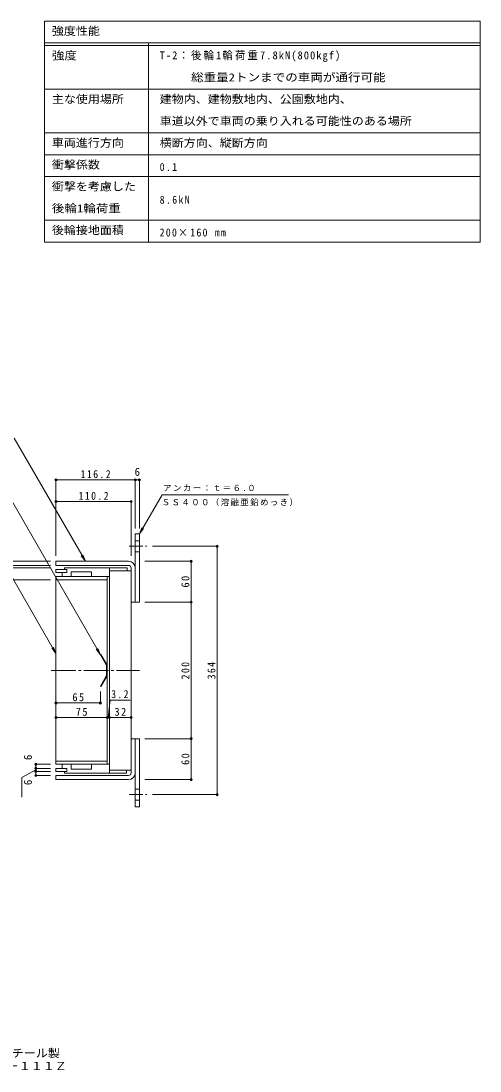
# Model space of a CAD drawing. Units: millimetres at full size, sheet at 1:4. Extents: x -860 to 1119, y -778 to 761.
# Drawn here: x 446 to 1119, y -778 to 761 of the extents above; entities that cross this region are included whole.
import ezdxf
from ezdxf.enums import TextEntityAlignment as Align

# ---------------------------------------------------------------- set-up
doc = ezdxf.new("R2010")
doc.units = ezdxf.units.MM
doc.header["$LTSCALE"] = 4
doc.header["$PDMODE"] = 32
doc.header["$PDSIZE"] = 3.2
doc.linetypes.add('CHAIN1', pattern=[8, 5, -1, 1, -1])
doc.linetypes.add('CHAIN2', pattern=[12, 9, -1, 1, -1])
for name, color, linetype, lineweight in [('0-0_通り芯', 7, 'CHAIN2', 9), ('0-2_仕上', 7, 'Continuous', 9), ('0-3_建具', 4, 'Continuous', 9), ('0-4_その他', 7, 'Continuous', 9), ('0-5_寸法', 7, 'Continuous', 9), ('F-F_F-Fﾚｲﾔ', 2, 'Continuous', 9)]:
    doc.layers.add(name, color=color, linetype=linetype, lineweight=lineweight)
doc.layers.add('F-4_F-4ﾚｲﾔ', color=2, linetype='Continuous')
doc.styles.add('ＭＳ ゴシック', font='')
doc.styles.get('ＭＳ ゴシック').set_extended_font_data('MS Gothic')

msp = doc.modelspace()

# ---------------------------------------------------------------- linework, layer by layer
at = {"layer": '0-0_通り芯'}
msp.add_line((490.405, -190.907), (619.791, -190.907), dxfattribs=at)
at = {"layer": '0-2_仕上'}
for p, q in [((497.484, -42.907), (497.484, -47.406)), ((513.484, -42.907), (497.484, -42.907)), ((509.984, -40.407), (509.984, -42.907)), ((575.684, -40.407), (509.984, -40.407)), ((513.484, -42.907), (513.484, -47.406)), ((575.684, -40.407), (575.684, -44.907)), ((513.484, -47.406), (497.484, -47.406)), ((497.484, -328.407), (497.484, -53.407)), ((575.684, -53.407), (497.484, -53.407)), ((572.484, -57.907), (497.484, -57.907)), ((506.484, -47.406), (506.484, -53.407)), ((519.684, -46.407), (519.684, -53.407)), ((549.684, -46.407), (519.684, -46.407)), ((549.684, -46.407), (549.684, -53.407)), ((572.484, -328.407), (572.484, -53.407)), ((572.484, -323.907), (497.484, -323.907)), ((575.684, -328.407), (497.484, -328.407)), ((497.484, -338.907), (497.484, -334.407)), ((513.484, -334.407), (497.484, -334.407)), ((506.484, -334.407), (506.484, -328.407)), ((513.484, -338.907), (513.484, -334.407)), ((519.684, -335.407), (519.684, -328.407)), ((549.684, -335.407), (519.684, -335.407)), ((549.684, -335.407), (549.684, -328.407)), ((575.684, -341.407), (575.684, -336.907)), ((513.484, -338.907), (497.484, -338.907)), ((509.984, -341.407), (509.984, -338.907)), ((575.684, -341.407), (509.984, -341.407))]:
    msp.add_line(p, q, dxfattribs=at)
at = {"layer": '0-2_仕上', "color": 2}
for p, q in [((575.684, -40.407), (575.684, -341.407)), ((607.685, -44.907), (575.684, -44.907)), ((607.685, -336.907), (607.685, -44.907)), ((607.685, -336.907), (575.684, -336.907))]:
    msp.add_line(p, q, dxfattribs=at)
at = {"layer": '0-2_仕上', "color": 3}
for p, q in [((562.484, -167.818), (563.35, -167.318)), ((571.484, -198.407), (562.484, -213.995)), ((572.484, -198.675), (563.35, -214.495)), ((562.484, -213.995), (563.35, -214.495))]:
    msp.add_line(p, q, dxfattribs=at)
at = {"layer": '0-2_仕上', "color": 2}
for points in [[(575.684, -40.407), (601.684, -40.407), (601.684, -44.907)], [(575.684, -341.407), (600.684, -341.407), (600.684, -336.907)]]:
    msp.add_lwpolyline(points, dxfattribs=at)
at = {"layer": '0-2_仕上', "color": 3}
for points in [[(571.484, -198.407), (571.484, -183.407), (562.484, -167.818)], [(572.484, -198.675), (572.484, -183.139), (563.35, -167.318)]]:
    msp.add_lwpolyline(points, dxfattribs=at)
at = {"layer": '0-3_建具'}
for p, q in [((613.684, -90.907), (613.684, 9.093)), ((613.684, 9.093), (619.684, 9.093)), ((619.684, -90.907), (619.684, 9.093)), ((613.684, -0.907), (619.684, -0.907)), ((613.684, -16.907), (619.684, -16.907)), ((497.485, -36.907), (497.485, -30.907)), ((497.485, -30.907), (603.684, -30.907)), ((603.684, -36.907), (497.485, -36.907)), ((607.685, -40.907), (607.685, -90.907)), ((607.685, -90.907), (613.684, -90.907)), ((613.684, -90.907), (619.684, -90.907)), ((613.684, -290.907), (613.684, -390.907)), ((619.684, -290.907), (619.684, -390.907)), ((497.485, -344.907), (497.485, -350.907)), ((603.684, -344.907), (497.485, -344.907)), ((497.485, -350.907), (603.684, -350.907)), ((613.684, -364.907), (619.684, -364.907)), ((613.684, -380.907), (619.684, -380.907)), ((613.684, -390.907), (619.684, -390.907))]:
    msp.add_line(p, q, dxfattribs=at)
at = {"layer": '0-3_建具', "linetype": 'CHAIN1'}
for p, q in [((604.757, -8.907), (630.696, -8.907)), ((604.757, -372.907), (630.696, -372.907))]:
    msp.add_line(p, q, dxfattribs=at)
at = {"layer": '0-3_建具'}
msp.add_lwpolyline([(607.685, -340.907), (607.685, -290.907), (613.684, -290.907), (619.684, -290.907)], dxfattribs=at)
for centre, radius, start, end in [((603.684, -40.907), 10, 0, 90), ((603.684, -40.907), 4, 0, 90), ((603.684, -340.907), 4, 270, 0), ((603.684, -340.907), 10, 270, 0)]:
    msp.add_arc(centre, radius, start, end, dxfattribs=at)
at = {"layer": '0-4_その他'}
for p, q in [((497.485, 89.613), (497.485, -22.907)), ((497.485, 88.413), (613.684, 88.413)), ((613.684, 89.613), (613.684, 17.093)), ((613.684, 88.413), (619.684, 88.413)), ((619.684, 89.613), (619.684, 17.093)), ((497.485, 56.627), (607.685, 56.627)), ((607.685, 57.827), (607.685, -22.907)), ((734.989, -8.907), (638.696, -8.907)), ((733.789, -8.907), (733.789, -372.907)), ((329.605, -30.907), (489.485, -30.907)), ((362.904, -36.907), (489.485, -36.907)), ((362.904, -40.407), (489.485, -40.407)), ((696.737, -30.907), (627.684, -30.907)), ((695.537, -30.907), (695.537, -90.907)), ((391.308, -57.907), (489.483, -57.907)), ((696.737, -90.907), (627.684, -90.907)), ((695.537, -90.907), (695.537, -290.907)), ((562.484, -239.717), (562.484, -221.995)), ((497.484, -238.517), (562.484, -238.517)), ((497.484, -259.892), (572.484, -259.892)), ((572.484, -259.892), (575.684, -259.892)), ((575.684, -259.892), (607.685, -259.892)), ((696.737, -290.907), (627.684, -290.907)), ((695.537, -290.907), (695.537, -350.907)), ((467.973, -336.657), (447.366, -347.94)), ((466.773, -328.407), (489.483, -328.407)), ((466.773, -334.407), (489.483, -334.407)), ((467.973, -334.407), (467.973, -328.407)), ((467.973, -338.907), (467.973, -334.407)), ((447.366, -347.94), (447.366, -376.831)), ((466.773, -338.907), (489.483, -338.907)), ((466.773, -344.907), (489.485, -344.907)), ((467.973, -344.907), (467.973, -338.907)), ((696.737, -350.907), (627.684, -350.907)), ((734.989, -372.907), (638.696, -372.907))]:
    msp.add_line(p, q, dxfattribs=at)
msp.add_lwpolyline([(574.084, -259.892), (576.884, -234.661), (606.435, -234.661)], dxfattribs=at)
for p in [(497.485, 88.413), (613.684, 88.413), (619.684, 88.413), (497.485, 56.627), (607.685, 56.627), (733.789, -8.907), (695.537, -30.907), (695.537, -90.907), (497.484, -238.517), (562.484, -238.517), (497.484, -259.892), (572.484, -259.892), (575.684, -259.892), (607.685, -259.892), (695.537, -290.907), (467.973, -328.407), (467.973, -334.407), (467.973, -338.907), (467.973, -344.907), (695.537, -350.907), (733.789, -372.907)]:
    msp.add_point(p, dxfattribs=at)
at = {"layer": '0-5_寸法'}
for p, q in [((436.318, 149.652), (540.564, -30.907)), ((413.073, 90.968), (562.483, -167.818)), ((652.913, 66.647), (619.684, 9.093)), ((652.913, 66.647), (838.465, 66.647)), ((381.577, 34.848), (497.483, -165.907)), ((619.684, 9.093), (623.511, 18.332)), ((619.684, 9.093), (625.772, 17.027)), ((540.564, -30.907), (534.476, -22.973)), ((540.564, -30.907), (536.737, -21.668)), ((497.483, -165.907), (491.396, -157.974)), ((497.483, -165.907), (493.656, -156.668)), ((562.483, -167.818), (556.396, -159.885)), ((562.483, -167.818), (558.657, -158.58))]:
    msp.add_line(p, q, dxfattribs=at)
at = {"layer": 'F-F_F-Fﾚｲﾔ', "color": 7}
for p, q in [((480.746, 760.916), (480.746, 436.916)), ((480.746, 760.916), (1118.975, 760.916)), ((1118.975, 760.916), (1118.975, 436.916)), ((480.746, 728.916), (1118.975, 728.916)), ((480.746, 724.916), (1118.975, 724.916)), ((632.941, 728.916), (632.941, 436.916)), ((480.746, 660.916), (1118.975, 660.916)), ((480.746, 660.916), (1118.975, 660.916)), ((480.746, 596.916), (1118.975, 596.916)), ((480.746, 564.916), (1118.975, 564.916)), ((480.746, 532.916), (1118.975, 532.916)), ((480.746, 468.916), (1118.975, 468.916)), ((480.746, 436.916), (1118.975, 436.916))]:
    msp.add_line(p, q, dxfattribs=at)

# ---------------------------------------------------------------- texts
at = {"layer": '0-4_その他', "color": 2, "style": 'ＭＳ ゴシック'}
msp.add_text('6', height=11.73, dxfattribs=at).set_placement((612.684, 90.813), align=Align.BOTTOM_LEFT)
for p in [(465.573, -322.3), (465.573, -359.017)]:
    msp.add_text('6', height=11.73, rotation=90, dxfattribs=at).set_placement(p, align=Align.BOTTOM_LEFT)
at = {"layer": '0-4_その他', "color": 2, "char_height": 11.73, "attachment_point": 7, "style": 'ＭＳ ゴシック'}
for s, insert in [('\\T1.28;\\W0.9;116.2', (533.585, 90.813)), ('\\T1.28;\\W0.9;110.2', (530.585, 59.027)), ('\\T1.27;\\W0.95;65', (521.484, -236.117)), ('\\T1.27;\\W0.9;3.2', (578.342, -231.615)), ('\\T1.27;\\W0.95;75', (526.484, -257.492)), ('\\T1.27;\\W0.95;32', (583.184, -257.492))]:
    msp.add_mtext(s, dxfattribs=dict(at, insert=insert))
at = {"layer": '0-4_その他', "color": 2, "char_height": 11.73, "attachment_point": 7, "rotation": 90, "style": 'ＭＳ ゴシック'}
for s, insert in [('\\T1.27;\\W0.95;60', (693.137, -69.407)), ('\\T1.27;\\W0.9;200', (693.137, -203.907)), ('\\T1.27;\\W0.9;364', (731.389, -203.907)), ('\\T1.27;\\W0.95;60', (693.137, -329.407))]:
    msp.add_mtext(s, dxfattribs=dict(at, insert=insert))
at = {"layer": '0-5_寸法', "char_height": 8.798, "attachment_point": 7, "style": 'ＭＳ ゴシック'}
for s, insert in [('\\T1.18;アンカー：ｔ＝６.０', (654.501, 71.616)), ('\\T1.17;ＳＳ４００（溶融亜鉛めっき）', (652.444, 50.035))]:
    msp.add_mtext(s, dxfattribs=dict(at, insert=insert))
at = {"layer": 'F-4_F-4ﾚｲﾔ', "style": 'ＭＳ ゴシック', "width": 1.1}
for s, p in [('カラー舗装用みぞ蓋\u3000インターロッキングブロック用\u3000充填深さ６５ｍｍ\u3000スチール製', (-183.297, -761.267)), ('側溝用\u3000ＨＩＳＭ－２－３０６０＋Ｌ－１１１Ｚ', (126.151, -780.096))]:
    msp.add_text(s, height=11.73, dxfattribs=at).set_placement(p, align=Align.BOTTOM_LEFT)
at = {"layer": 'F-F_F-Fﾚｲﾔ', "style": 'ＭＳ ゴシック'}
for s, width, p in [('強度性能', 1.1, (491.393, 736.916)), ('強度', 1.15, (491.393, 700.916)), (' \u3000\u3000総重量2トンまでの車両が通行可能', 1.15, (649.475, 668.916)), ('主な使用場所', 1.1, (491.393, 636.916)), ('建物内、建物敷地内、公園敷地内、', 1.1, (649.475, 636.916)), ('車道以外で車両の乗り入れる可能性のある場所', 1.1, (649.475, 604.916)), ('車両進行方向', 1.1, (491.393, 572.916)), ('横断方向、縦断方向', 1.1, (649.475, 572.916)), ('衝撃係数', 1.1, (491.393, 540.916)), ('衝撃を考慮した', 1.1, (491.393, 508.916)), ('後輪1輪荷重', 1.15, (491.393, 476.916)), ('後輪接地面積', 1.1, (491.393, 444.916))]:
    msp.add_text(s, height=11.73, dxfattribs=dict(at, width=width)).set_placement(p, align=Align.BOTTOM_LEFT)
at = {"layer": 'F-F_F-Fﾚｲﾔ', "char_height": 11.73, "attachment_point": 7, "style": 'ＭＳ ゴシック'}
for s, insert in [('\\T1.21;\\W0.95;T-2：後輪1輪荷重7.8kN(800kgf)', (649.475, 700.916)), ('\\T1.27;\\W0.9;0.1', (649.475, 540.916)), ('\\T1.28;\\W0.9;8.6kN', (649.475, 492.916)), ('\\T1.25;\\W0.9;200×160\\~mm', (649.475, 444.916))]:
    msp.add_mtext(s, dxfattribs=dict(at, insert=insert))

doc.saveas('drawing.dxf')
